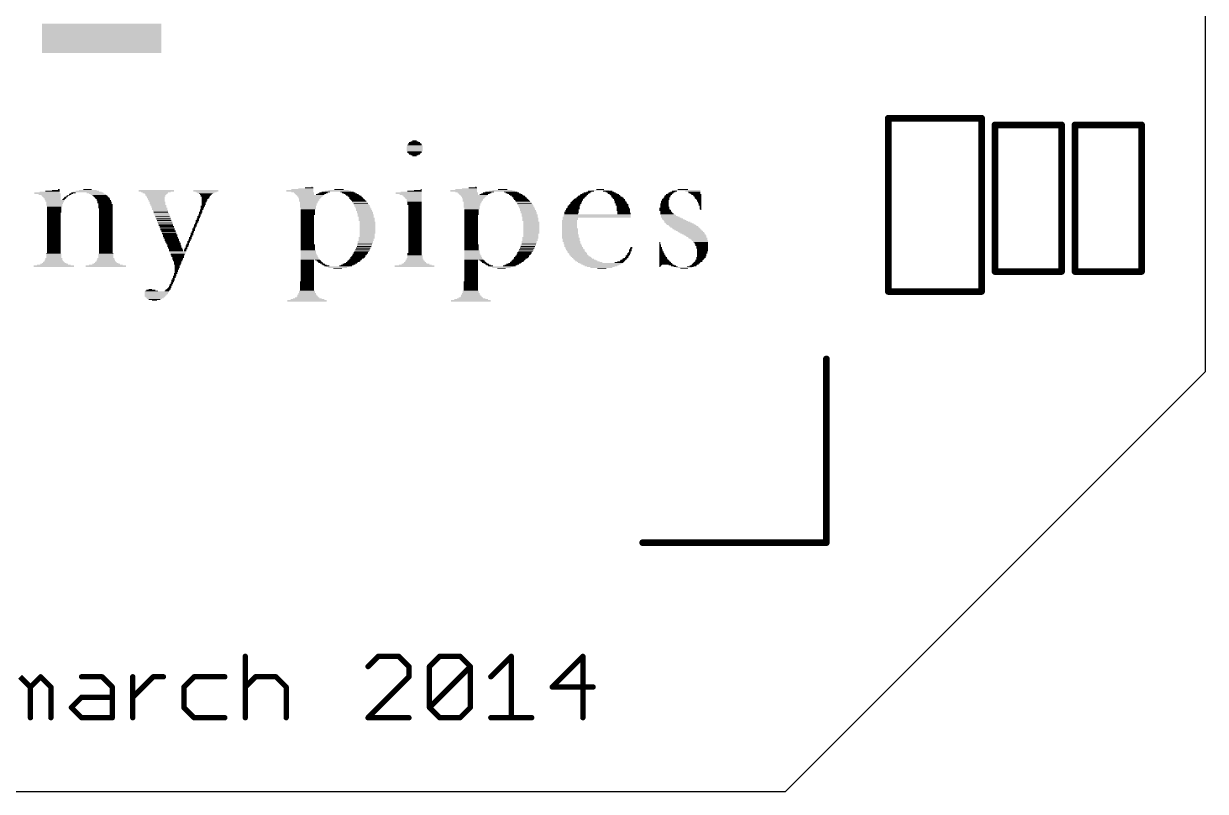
# Model space of a CAD drawing. Extents: x 0 to 59, y 0 to 59.
# Drawn here: x 36.49 to 59, y 0 to 14.63 of the extents above; entities that cross this region are included whole.
import ezdxf

# ---------------------------------------------------------------- set-up
doc = ezdxf.new("R2010")
doc.units = 0
doc.layers.add('20', color=214, linetype='CONTINUOUS')
doc.layers.add('21', color=251, linetype='CONTINUOUS')

# ---------------------------------------------------------------- blocks, each defined once
blk = doc.blocks.new('RECT')
blk.add_solid([(-0.5, -0.5), (0.5, -0.5), (-0.5, 0.5), (0.5, 0.5)])

msp = doc.modelspace()

# ---------------------------------------------------------------- linework, layer by layer
at = {"layer": '20'}
for p, q in [((59, 8), (59, 51)), ((51, 0), (59, 8)), ((8, 0), (51, 0))]:
    msp.add_line(p, q, dxfattribs=at)
at = {"layer": '21'}
for points, const_width in [([(52.959, 12.8588, 1), (52.959, 12.7952)], 0.0635), ([(52.9908, 12.827, 1), (52.9273, 12.827)], 0.0635), ([(54.7688, 12.827, 1), (54.7052, 12.827)], 0.0635), ([(54.737, 12.7952, 1), (54.737, 12.8588)], 0.0635), ([(54.991, 12.7318, 1), (54.991, 12.6683)], 0.0635), ([(55.0228, 12.7, 1), (54.9592, 12.7)], 0.0635), ([(56.2928, 12.7, 1), (56.2293, 12.7)], 0.0635), ([(56.261, 12.6683, 1), (56.261, 12.7318)], 0.0635), ([(56.5468, 12.7, 1), (56.4832, 12.7)], 0.0635), ([(56.515, 12.7318, 1), (56.515, 12.6683)], 0.0635), ([(57.8168, 12.7, 1), (57.7533, 12.7)], 0.0635), ([(57.785, 12.6683, 1), (57.785, 12.7318)], 0.0635), ([(54.991, 9.9378, 1), (54.991, 9.8742)], 0.0635), ([(54.9592, 9.906, 1), (55.0228, 9.906)], 0.0635), ([(56.2293, 9.906, 1), (56.2928, 9.906)], 0.0635), ([(56.261, 9.8742, 1), (56.261, 9.9378)], 0.0635), ([(56.4832, 9.906, 1), (56.5468, 9.906)], 0.0635), ([(56.515, 9.9378, 1), (56.515, 9.8742)], 0.0635), ([(57.7533, 9.906, 1), (57.8168, 9.906)], 0.0635), ([(57.785, 9.8742, 1), (57.785, 9.9378)], 0.0635), ([(52.959, 9.5568, 1), (52.959, 9.4932)], 0.0635), ([(52.9273, 9.525, 1), (52.9908, 9.525)], 0.0635), ([(54.7052, 9.525, 1), (54.7688, 9.525)], 0.0635), ([(54.737, 9.4932, 1), (54.737, 9.5568)], 0.0635), ([(51.8118, 8.24, 1), (51.7482, 8.24)], 0.0635), ([(48.28, 4.7717, 1), (48.28, 4.7083)], 0.0635), ([(51.7482, 4.74, 1), (51.8118, 4.74)], 0.0635), ([(51.78, 4.7083, 1), (51.78, 4.7717)], 0.0635), ([(40.7352, 2.5732, 1), (40.6844, 2.5732)], 0.0508), ([(43.2435, 2.5986, 1), (43.2435, 2.5478)], 0.0508), ([(43.2614, 2.5552, 1), (43.2255, 2.5912)], 0.0508), ([(43.6512, 2.5912, 1), (43.6153, 2.5552)], 0.0508), ([(43.6333, 2.5478, 1), (43.6333, 2.5986)], 0.0508), ([(44.4129, 2.5986, 1), (44.4129, 2.5478)], 0.0508), ([(44.4308, 2.5552, 1), (44.3949, 2.5912)], 0.0508), ([(44.8206, 2.5912, 1), (44.7847, 2.5552)], 0.0508), ([(44.8027, 2.5478, 1), (44.8027, 2.5986)], 0.0508), ([(45.8026, 2.5732, 1), (45.7518, 2.5732)], 0.0508), ([(45.7951, 2.5552, 1), (45.7592, 2.5912)], 0.0508), ([(47.1669, 2.5732, 1), (47.1161, 2.5732)], 0.0508), ([(47.1594, 2.5552, 1), (47.1235, 2.5912)], 0.0508), ([(43.0306, 2.3963, 1), (43.0665, 2.3603)], 0.0508), ([(43.8536, 2.3783, 1), (43.8028, 2.3783)], 0.0508), ([(43.8102, 2.3603, 1), (43.8461, 2.3963)], 0.0508), ([(44.2, 2.3963, 1), (44.2359, 2.3603)], 0.0508), ([(44.2434, 2.3783, 1), (44.1926, 2.3783)], 0.0508), ([(45.023, 2.3783, 1), (44.9722, 2.3783)], 0.0508), ([(45.0155, 2.3603, 1), (44.9796, 2.3963)], 0.0508), ([(44.9796, 2.3603, 1), (45.0155, 2.3963)], 0.0508), ([(36.5989, 2.0065, 1), (36.6348, 1.9705)], 0.0508), ([(36.6423, 1.9885, 1), (36.5915, 1.9885)], 0.0508), ([(36.5989, 1.9705, 1), (36.6348, 2.0065)], 0.0508), ([(36.8297, 2.2014, 1), (36.7938, 2.1654)], 0.0508), ([(36.8297, 2.1654, 1), (36.7938, 2.2014)], 0.0508), ([(37.0321, 1.9885, 1), (36.9813, 1.9885)], 0.0508), ([(36.9887, 1.9705, 1), (37.0246, 2.0065)], 0.0508), ([(37.5914, 2.2088, 1), (37.5914, 2.158)], 0.0508), ([(37.9991, 2.2014, 1), (37.9632, 2.1654)], 0.0508), ([(37.9812, 2.158, 1), (37.9812, 2.2088)], 0.0508), ([(38.2015, 1.9885, 1), (38.1507, 1.9885)], 0.0508), ([(38.1581, 1.9705, 1), (38.194, 2.0065)], 0.0508), ([(38.5913, 2.1834, 1), (38.5405, 2.1834)], 0.0508), ([(38.9557, 2.2088, 1), (38.9557, 2.158)], 0.0508), ([(38.9736, 2.1654, 1), (38.9377, 2.2014)], 0.0508), ([(39.1506, 2.158, 1), (39.1506, 2.2088)], 0.0508), ([(39.5224, 2.0065, 1), (39.5583, 1.9705)], 0.0508), ([(39.5658, 1.9885, 1), (39.515, 1.9885)], 0.0508), ([(39.7353, 2.2088, 1), (39.7353, 2.158)], 0.0508), ([(39.7532, 2.1654, 1), (39.7173, 2.2014)], 0.0508), ([(40.32, 2.158, 1), (40.32, 2.2088)], 0.0508), ([(40.6918, 2.0065, 1), (40.7277, 1.9705)], 0.0508), ([(40.9047, 2.2088, 1), (40.9047, 2.158)], 0.0508), ([(40.9226, 2.1654, 1), (40.8867, 2.2014)], 0.0508), ([(41.3124, 2.2014, 1), (41.2765, 2.1654)], 0.0508), ([(41.2945, 2.158, 1), (41.2945, 2.2088)], 0.0508), ([(41.5148, 1.9885, 1), (41.464, 1.9885)], 0.0508), ([(41.4714, 1.9705, 1), (41.5073, 2.0065)], 0.0508), ([(43.8028, 2.1834, 1), (43.8536, 2.1834)], 0.0508), ([(43.8461, 2.1654, 1), (43.8102, 2.2014)], 0.0508), ([(45.3694, 2.2014, 1), (45.4053, 2.1654)], 0.0508), ([(46.5388, 2.0065, 1), (46.5747, 1.9705)], 0.0508), ([(46.5568, 2.0139, 1), (46.5568, 1.9631)], 0.0508), ([(47.3364, 1.9631, 1), (47.3364, 2.0139)], 0.0508), ([(37.5914, 1.819, 1), (37.5914, 1.7682)], 0.0508), ([(37.6093, 1.7756, 1), (37.5734, 1.8116)], 0.0508), ([(38.1761, 1.7682, 1), (38.1761, 1.819)], 0.0508), ([(38.5479, 1.8116, 1), (38.5838, 1.7756)], 0.0508), ([(37.4144, 1.6167, 1), (37.3785, 1.5807)], 0.0508), ([(37.3785, 1.6167, 1), (37.4144, 1.5807)], 0.0508), ([(39.5583, 1.6167, 1), (39.5224, 1.5807)], 0.0508), ([(39.515, 1.5987, 1), (39.5658, 1.5987)], 0.0508), ([(44.2359, 1.6167, 1), (44.2, 1.5807)], 0.0508), ([(44.2, 1.6167, 1), (44.2359, 1.5807)], 0.0508), ([(44.1926, 1.5987, 1), (44.2434, 1.5987)], 0.0508), ([(44.9722, 1.5987, 1), (45.023, 1.5987)], 0.0508), ([(45.0155, 1.5807, 1), (44.9796, 1.6167)], 0.0508), ([(36.5915, 1.4038, 1), (36.6423, 1.4038)], 0.0508), ([(36.9813, 1.4038, 1), (37.0321, 1.4038)], 0.0508), ([(37.5914, 1.4292, 1), (37.5914, 1.3784)], 0.0508), ([(37.5734, 1.3858, 1), (37.6093, 1.4218)], 0.0508), ([(38.1507, 1.4038, 1), (38.2015, 1.4038)], 0.0508), ([(38.1761, 1.3784, 1), (38.1761, 1.4292)], 0.0508), ([(38.5405, 1.4038, 1), (38.5913, 1.4038)], 0.0508), ([(39.7353, 1.4292, 1), (39.7353, 1.3784)], 0.0508), ([(39.7173, 1.3858, 1), (39.7532, 1.4218)], 0.0508), ([(40.32, 1.3784, 1), (40.32, 1.4292)], 0.0508), ([(40.6844, 1.4038, 1), (40.7352, 1.4038)], 0.0508), ([(41.464, 1.4038, 1), (41.5148, 1.4038)], 0.0508), ([(43.0306, 1.4218, 1), (43.0665, 1.3858)], 0.0508), ([(43.0486, 1.4292, 1), (43.0486, 1.3784)], 0.0508), ([(43.8282, 1.3784, 1), (43.8282, 1.4292)], 0.0508), ([(44.4129, 1.4292, 1), (44.4129, 1.3784)], 0.0508), ([(44.3949, 1.3858, 1), (44.4308, 1.4218)], 0.0508), ([(44.7847, 1.4218, 1), (44.8206, 1.3858)], 0.0508), ([(44.8027, 1.3784, 1), (44.8027, 1.4292)], 0.0508), ([(45.3874, 1.4292, 1), (45.3874, 1.3784)], 0.0508), ([(45.7518, 1.4038, 1), (45.8026, 1.4038)], 0.0508), ([(46.167, 1.3784, 1), (46.167, 1.4292)], 0.0508), ([(47.1161, 1.4038, 1), (47.1669, 1.4038)], 0.0508)]:
    msp.add_lwpolyline(points, format="xyb", dxfattribs=dict(at, const_width=const_width))
for points, const_width in [([(52.959, 12.827), (54.737, 12.827)], 0.127), ([(52.959, 9.525), (52.959, 12.827)], 0.127), ([(54.737, 12.827), (54.737, 9.525)], 0.127), ([(54.991, 9.906), (54.991, 12.7)], 0.127), ([(54.991, 12.7), (56.261, 12.7)], 0.127), ([(56.261, 12.7), (56.261, 9.906)], 0.127), ([(56.515, 9.906), (56.515, 12.7)], 0.127), ([(56.515, 12.7), (57.785, 12.7)], 0.127), ([(57.785, 12.7), (57.785, 9.906)], 0.127), ([(56.261, 9.906), (54.991, 9.906)], 0.127), ([(57.785, 9.906), (56.515, 9.906)], 0.127), ([(54.737, 9.525), (52.959, 9.525)], 0.127), ([(51.78, 4.74), (51.78, 8.24)], 0.127), ([(51.78, 4.74), (48.28, 4.74)], 0.127), ([(40.7098, 2.5732), (40.7098, 1.4038)], 0.1016), ([(43.2435, 2.5732), (43.0486, 2.3783)], 0.1016), ([(43.6333, 2.5732), (43.2435, 2.5732)], 0.1016), ([(43.8282, 2.3783), (43.6333, 2.5732)], 0.1016), ([(44.218, 2.3783), (44.4129, 2.5732)], 0.1016), ([(44.4129, 2.5732), (44.8027, 2.5732)], 0.1016), ([(44.8027, 2.5732), (44.9976, 2.3783)], 0.1016), ([(45.3874, 2.1834), (45.7772, 2.5732)], 0.1016), ([(45.7772, 2.5732), (45.7772, 1.4038)], 0.1016), ([(47.1415, 2.5732), (46.5568, 1.9885)], 0.1016), ([(47.1415, 1.4038), (47.1415, 2.5732)], 0.1016), ([(43.8282, 2.1834), (43.8282, 2.3783)], 0.1016), ([(44.218, 1.5987), (44.218, 2.3783)], 0.1016), ([(44.218, 1.5987), (44.9976, 2.3783)], 0.1016), ([(44.9976, 2.3783), (44.9976, 1.5987)], 0.1016), ([(36.422, 2.1834), (36.6169, 1.9885)], 0.1016), ([(36.6169, 1.9885), (36.8118, 2.1834)], 0.1016), ([(36.6169, 1.9885), (36.6169, 1.4038)], 0.1016), ([(36.8118, 2.1834), (37.0067, 1.9885)], 0.1016), ([(37.0067, 1.9885), (37.0067, 1.4038)], 0.1016), ([(37.5914, 2.1834), (37.9812, 2.1834)], 0.1016), ([(37.9812, 2.1834), (38.1761, 1.9885)], 0.1016), ([(38.1761, 1.9885), (38.1761, 1.4038)], 0.1016), ([(38.5659, 1.4038), (38.5659, 2.1834)], 0.1016), ([(38.5659, 1.7936), (38.9557, 2.1834)], 0.1016), ([(38.9557, 2.1834), (39.1506, 2.1834)], 0.1016), ([(39.7353, 2.1834), (39.5404, 1.9885)], 0.1016), ([(39.5404, 1.9885), (39.5404, 1.5987)], 0.1016), ([(40.32, 2.1834), (39.7353, 2.1834)], 0.1016), ([(40.7098, 1.9885), (40.9047, 2.1834)], 0.1016), ([(40.9047, 2.1834), (41.2945, 2.1834)], 0.1016), ([(41.2945, 2.1834), (41.4894, 1.9885)], 0.1016), ([(41.4894, 1.9885), (41.4894, 1.4038)], 0.1016), ([(43.0486, 1.4038), (43.8282, 2.1834)], 0.1016), ([(46.5568, 1.9885), (47.3364, 1.9885)], 0.1016), ([(37.3965, 1.5987), (37.5914, 1.7936)], 0.1016), ([(37.5914, 1.7936), (38.1761, 1.7936)], 0.1016), ([(37.5914, 1.4038), (37.3965, 1.5987)], 0.1016), ([(39.5404, 1.5987), (39.7353, 1.4038)], 0.1016), ([(44.4129, 1.4038), (44.218, 1.5987)], 0.1016), ([(44.9976, 1.5987), (44.8027, 1.4038)], 0.1016), ([(38.1761, 1.4038), (37.5914, 1.4038)], 0.1016), ([(39.7353, 1.4038), (40.32, 1.4038)], 0.1016), ([(43.8282, 1.4038), (43.0486, 1.4038)], 0.1016), ([(44.8027, 1.4038), (44.4129, 1.4038)], 0.1016), ([(45.3874, 1.4038), (46.167, 1.4038)], 0.1016)]:
    msp.add_lwpolyline(points, dxfattribs=dict(at, const_width=const_width))

# ---------------------------------------------------------------- block references
at = {"layer": '21', "yscale": 0.016}
for p, xscale in [((37.974, 14.622), 2.272), ((37.974, 14.606), 2.272), ((37.974, 14.59), 2.272), ((37.974, 14.574), 2.272), ((37.974, 14.558), 2.272), ((37.974, 14.542), 2.272), ((37.974, 14.526), 2.272), ((37.974, 14.51), 2.272), ((37.974, 14.494), 2.272), ((37.974, 14.478), 2.272), ((37.974, 14.462), 2.272), ((37.974, 14.446), 2.272), ((37.974, 14.43), 2.272), ((37.974, 14.414), 2.272), ((37.974, 14.398), 2.272), ((37.974, 14.382), 2.272), ((37.974, 14.366), 2.272), ((37.974, 14.35), 2.272), ((37.974, 14.334), 2.272), ((37.974, 14.318), 2.272), ((37.974, 14.302), 2.272), ((37.974, 14.286), 2.272), ((37.974, 14.27), 2.272), ((37.974, 14.254), 2.272), ((37.974, 14.238), 2.272), ((37.974, 14.222), 2.272), ((37.974, 14.206), 2.272), ((37.974, 14.19), 2.272), ((37.974, 14.174), 2.272), ((37.974, 14.158), 2.272), ((37.974, 14.142), 2.272), ((37.974, 14.126), 2.272), ((37.974, 14.11), 2.272), ((37.974, 14.094), 2.272), ((37.974, 14.078), 2.272), ((43.934, 12.382), 0.144), ((43.934, 12.398), 0.08), ((43.934, 12.286), 0.304), ((43.934, 12.27), 0.304), ((43.934, 12.254), 0.304), ((43.934, 12.238), 0.304), ((43.934, 12.222), 0.304), ((43.934, 12.206), 0.304), ((43.934, 12.318), 0.272), ((43.942, 12.302), 0.288), ((43.934, 12.19), 0.272), ((43.934, 12.174), 0.272), ((43.934, 12.35), 0.24), ((43.942, 12.334), 0.256), ((43.934, 12.158), 0.24), ((43.934, 12.366), 0.208), ((43.934, 12.142), 0.208), ((43.934, 12.126), 0.144), ((43.934, 12.11), 0.08), ((41.862, 11.486), 0.288), ((41.926, 11.502), 0.16), ((41.982, 11.518), 0.016), ((44.982, 11.486), 0.288), ((45.046, 11.502), 0.16), ((45.102, 11.518), 0.016), ((36.934, 11.406), 0.48), ((36.942, 11.39), 0.496), ((36.982, 11.374), 0.416), ((36.982, 11.422), 0.384), ((37.006, 11.358), 0.368), ((37.014, 11.342), 0.352), ((37.022, 11.326), 0.336), ((37.03, 11.31), 0.32), ((37.038, 11.294), 0.304), ((37.038, 11.278), 0.304), ((37.038, 11.438), 0.272), ((37.086, 11.262), 0.368), ((37.102, 11.454), 0.144), ((37.158, 11.47), 0.032), ((37.246, 11.278), 0.048), ((37.262, 11.294), 0.048), ((37.278, 11.31), 0.048), ((37.294, 11.326), 0.048), ((37.318, 11.342), 0.032), ((37.342, 11.358), 0.048), ((37.374, 11.374), 0.048), ((37.398, 11.39), 0.064), ((37.438, 11.406), 0.08), ((37.702, 11.422), 0.544), ((37.702, 11.438), 0.448), ((37.71, 11.454), 0.336), ((37.702, 11.47), 0.16), ((37.846, 11.406), 0.32), ((37.878, 11.39), 0.288), ((37.91, 11.374), 0.288), ((37.934, 11.358), 0.272), ((37.95, 11.342), 0.272), ((37.966, 11.326), 0.272), ((37.982, 11.31), 0.272), ((37.998, 11.294), 0.272), ((38.006, 11.278), 0.256), ((38.014, 11.262), 0.272), ((39.014, 11.454), 0.672), ((39.014, 11.438), 0.672), ((39.006, 11.422), 0.56), ((38.998, 11.406), 0.48), ((39.006, 11.39), 0.432), ((39.006, 11.374), 0.4), ((38.998, 11.358), 0.384), ((39.006, 11.342), 0.368), ((39.006, 11.326), 0.336), ((39.006, 11.31), 0.336), ((39.014, 11.294), 0.32), ((39.014, 11.278), 0.32), ((39.022, 11.262), 0.304), ((39.958, 11.454), 0.48), ((39.958, 11.438), 0.48), ((39.966, 11.422), 0.4), ((39.958, 11.406), 0.32), ((39.958, 11.39), 0.256), ((39.958, 11.374), 0.224), ((39.958, 11.358), 0.192), ((39.95, 11.342), 0.176), ((39.95, 11.326), 0.144), ((39.95, 11.31), 0.144), ((39.942, 11.294), 0.128), ((39.934, 11.278), 0.112), ((39.934, 11.262), 0.112), ((41.75, 11.454), 0.512), ((41.75, 11.438), 0.512), ((41.798, 11.47), 0.416), ((41.798, 11.422), 0.416), ((41.83, 11.406), 0.384), ((41.838, 11.39), 0.368), ((41.846, 11.374), 0.352), ((41.942, 11.358), 0.512), ((41.942, 11.342), 0.48), ((41.942, 11.326), 0.448), ((41.934, 11.31), 0.432), ((41.934, 11.294), 0.4), ((41.926, 11.278), 0.384), ((41.926, 11.262), 0.384), ((42.134, 11.374), 0.16), ((42.166, 11.39), 0.16), ((42.198, 11.406), 0.16), ((42.246, 11.422), 0.16), ((42.478, 11.438), 0.496), ((42.486, 11.454), 0.384), ((42.494, 11.47), 0.176), ((42.646, 11.422), 0.256), ((42.678, 11.406), 0.256), ((42.71, 11.39), 0.256), ((42.742, 11.374), 0.256), ((42.758, 11.358), 0.256), ((42.79, 11.342), 0.256), ((42.806, 11.326), 0.256), ((42.822, 11.31), 0.256), ((42.83, 11.294), 0.272), ((42.846, 11.278), 0.272), ((42.862, 11.262), 0.272), ((43.822, 11.406), 0.496), ((43.822, 11.39), 0.496), ((43.862, 11.374), 0.416), ((43.87, 11.422), 0.4), ((43.886, 11.358), 0.368), ((43.894, 11.342), 0.352), ((43.902, 11.326), 0.336), ((43.91, 11.31), 0.32), ((43.918, 11.294), 0.304), ((43.926, 11.278), 0.288), ((43.926, 11.262), 0.288), ((43.934, 11.438), 0.272), ((43.998, 11.454), 0.144), ((44.062, 11.47), 0.016), ((44.87, 11.454), 0.512), ((44.87, 11.438), 0.512), ((44.918, 11.47), 0.416), ((44.918, 11.422), 0.416), ((44.95, 11.406), 0.384), ((44.958, 11.39), 0.368), ((44.966, 11.374), 0.352), ((45.062, 11.358), 0.512), ((45.062, 11.342), 0.48), ((45.062, 11.326), 0.448), ((45.054, 11.31), 0.432), ((45.054, 11.294), 0.4), ((45.046, 11.278), 0.384), ((45.046, 11.262), 0.384), ((45.254, 11.374), 0.16), ((45.286, 11.39), 0.16), ((45.318, 11.406), 0.16), ((45.366, 11.422), 0.16), ((45.598, 11.438), 0.496), ((45.606, 11.454), 0.384), ((45.614, 11.47), 0.176), ((45.766, 11.422), 0.256), ((45.798, 11.406), 0.256), ((45.83, 11.39), 0.256), ((45.862, 11.374), 0.256), ((45.878, 11.358), 0.256), ((45.91, 11.342), 0.256), ((45.926, 11.326), 0.256), ((45.942, 11.31), 0.256), ((45.95, 11.294), 0.272), ((45.966, 11.278), 0.272), ((45.982, 11.262), 0.272), ((47.046, 11.262), 0.192), ((47.054, 11.278), 0.176), ((47.07, 11.294), 0.176), ((47.094, 11.31), 0.16), ((47.11, 11.326), 0.16), ((47.126, 11.342), 0.16), ((47.15, 11.358), 0.144), ((47.166, 11.374), 0.144), ((47.19, 11.39), 0.128), ((47.222, 11.406), 0.128), ((47.254, 11.422), 0.096), ((47.294, 11.438), 0.112), ((47.47, 11.454), 0.336), ((47.47, 11.47), 0.144), ((47.614, 11.438), 0.176), ((47.654, 11.422), 0.16), ((47.686, 11.406), 0.16), ((47.71, 11.39), 0.176), ((47.742, 11.374), 0.176), ((47.758, 11.358), 0.176), ((47.774, 11.342), 0.176), ((47.79, 11.326), 0.208), ((47.806, 11.31), 0.208), ((47.822, 11.294), 0.208), ((47.838, 11.278), 0.208), ((47.838, 11.262), 0.208), ((48.718, 11.278), 0.144), ((48.71, 11.262), 0.128), ((48.726, 11.294), 0.128), ((48.734, 11.31), 0.112), ((48.75, 11.342), 0.112), ((48.75, 11.326), 0.112), ((48.766, 11.358), 0.112), ((48.782, 11.374), 0.112), ((48.806, 11.39), 0.096), ((48.822, 11.406), 0.096), ((48.854, 11.422), 0.096), ((48.886, 11.438), 0.096), ((49.134, 11.454), 0.496), ((49.046, 11.47), 0.192), ((49.238, 11.438), 0.288), ((49.262, 11.422), 0.24), ((49.27, 11.406), 0.224), ((49.286, 11.39), 0.192), ((49.302, 11.374), 0.192), ((49.318, 11.358), 0.16), ((49.326, 11.342), 0.144), ((49.334, 11.326), 0.128), ((49.334, 11.31), 0.128), ((49.342, 11.294), 0.112), ((49.35, 11.278), 0.096), ((49.358, 11.262), 0.08), ((37.078, 11.246), 0.352), ((37.086, 11.23), 0.336), ((37.078, 11.214), 0.32), ((37.078, 11.198), 0.32), ((37.07, 11.182), 0.304), ((37.07, 11.166), 0.304), ((37.078, 11.15), 0.288), ((37.07, 11.134), 0.272), ((37.07, 11.118), 0.272), ((37.07, 11.102), 0.272), ((37.07, 11.086), 0.272), ((37.07, 11.07), 0.272), ((37.07, 11.054), 0.272), ((37.07, 11.038), 0.272), ((38.022, 11.246), 0.256), ((38.03, 11.23), 0.272), ((38.03, 11.214), 0.272), ((38.038, 11.198), 0.256), ((38.046, 11.182), 0.272), ((38.046, 11.166), 0.272), ((38.046, 11.15), 0.272), ((38.046, 11.134), 0.272), ((38.046, 11.118), 0.272), ((38.054, 11.102), 0.256), ((38.054, 11.086), 0.256), ((38.054, 11.07), 0.256), ((38.054, 11.054), 0.256), ((38.054, 11.038), 0.256), ((39.022, 11.246), 0.304), ((39.038, 11.23), 0.304), ((39.038, 11.214), 0.304), ((39.038, 11.198), 0.304), ((39.046, 11.182), 0.288), ((39.054, 11.166), 0.304), ((39.062, 11.15), 0.288), ((39.062, 11.134), 0.288), ((39.078, 11.118), 0.288), ((39.078, 11.102), 0.288), ((39.078, 11.086), 0.288), ((39.094, 11.07), 0.288), ((39.094, 11.054), 0.288), ((39.102, 11.038), 0.272), ((39.862, 11.038), 0.064), ((39.878, 11.086), 0.064), ((39.87, 11.07), 0.048), ((39.87, 11.054), 0.048), ((39.902, 11.15), 0.08), ((39.894, 11.134), 0.064), ((39.894, 11.118), 0.064), ((39.886, 11.102), 0.048), ((39.926, 11.246), 0.096), ((39.926, 11.23), 0.096), ((39.918, 11.214), 0.08), ((39.918, 11.198), 0.08), ((39.918, 11.182), 0.08), ((39.91, 11.166), 0.064), ((41.918, 11.246), 0.368), ((41.918, 11.23), 0.336), ((41.918, 11.214), 0.336), ((41.91, 11.198), 0.32), ((41.91, 11.182), 0.32), ((41.91, 11.166), 0.32), ((41.902, 11.15), 0.304), ((41.902, 11.134), 0.304), ((41.91, 11.118), 0.288), ((41.91, 11.102), 0.288), ((41.902, 11.086), 0.272), ((41.902, 11.07), 0.272), ((41.902, 11.054), 0.272), ((41.902, 11.038), 0.272), ((42.878, 11.246), 0.272), ((42.886, 11.23), 0.288), ((42.902, 11.214), 0.288), ((42.91, 11.198), 0.272), ((42.918, 11.182), 0.288), ((42.934, 11.166), 0.288), ((42.934, 11.15), 0.288), ((42.95, 11.134), 0.288), ((42.95, 11.118), 0.288), ((42.966, 11.102), 0.288), ((42.966, 11.086), 0.288), ((42.974, 11.07), 0.304), ((42.982, 11.054), 0.288), ((42.99, 11.038), 0.304), ((43.926, 11.246), 0.288), ((43.934, 11.23), 0.272), ((43.934, 11.214), 0.272), ((43.934, 11.198), 0.272), ((43.934, 11.182), 0.272), ((43.942, 11.166), 0.256), ((43.942, 11.15), 0.256), ((43.942, 11.134), 0.256), ((43.942, 11.118), 0.256), ((43.942, 11.102), 0.256), ((43.942, 11.086), 0.256), ((43.942, 11.07), 0.256), ((43.942, 11.054), 0.256), ((43.942, 11.038), 0.256), ((45.038, 11.246), 0.368), ((45.038, 11.23), 0.336), ((45.038, 11.214), 0.336), ((45.03, 11.198), 0.32), ((45.03, 11.182), 0.32), ((45.03, 11.166), 0.32), ((45.022, 11.15), 0.304), ((45.022, 11.134), 0.304), ((45.03, 11.118), 0.288), ((45.03, 11.102), 0.288), ((45.022, 11.086), 0.272), ((45.022, 11.07), 0.272), ((45.022, 11.054), 0.272), ((45.022, 11.038), 0.272), ((45.998, 11.246), 0.272), ((46.006, 11.23), 0.288), ((46.022, 11.214), 0.288), ((46.03, 11.198), 0.272), ((46.038, 11.182), 0.288), ((46.054, 11.166), 0.288), ((46.054, 11.15), 0.288), ((46.07, 11.134), 0.288), ((46.07, 11.118), 0.288), ((46.086, 11.102), 0.288), ((46.086, 11.086), 0.288), ((46.094, 11.07), 0.304), ((46.102, 11.054), 0.288), ((46.11, 11.038), 0.304), ((46.926, 11.038), 0.272), ((46.934, 11.07), 0.256), ((46.934, 11.054), 0.256), ((46.95, 11.102), 0.256), ((46.942, 11.086), 0.24), ((46.958, 11.118), 0.24), ((46.966, 11.15), 0.224), ((46.966, 11.134), 0.224), ((46.982, 11.166), 0.224), ((46.99, 11.182), 0.208), ((47.006, 11.214), 0.208), ((47.006, 11.198), 0.208), ((47.022, 11.23), 0.208), ((47.03, 11.246), 0.192), ((47.854, 11.246), 0.208), ((47.862, 11.23), 0.224), ((47.862, 11.214), 0.224), ((47.878, 11.198), 0.224), ((47.886, 11.182), 0.24), ((47.886, 11.166), 0.24), ((47.894, 11.15), 0.224), ((47.902, 11.134), 0.24), ((47.902, 11.118), 0.24), ((47.91, 11.102), 0.256), ((47.91, 11.086), 0.256), ((47.91, 11.07), 0.256), ((47.918, 11.054), 0.24), ((47.918, 11.038), 0.24), ((48.694, 11.118), 0.192), ((48.694, 11.102), 0.192), ((48.702, 11.086), 0.208), ((48.71, 11.07), 0.224), ((48.694, 11.198), 0.16), ((48.694, 11.182), 0.16), ((48.694, 11.166), 0.16), ((48.694, 11.15), 0.16), ((48.702, 11.134), 0.176), ((48.718, 11.054), 0.208), ((48.726, 11.038), 0.224), ((48.702, 11.246), 0.144), ((48.702, 11.23), 0.144), ((48.702, 11.214), 0.144), ((49.358, 11.246), 0.08), ((49.366, 11.23), 0.064), ((49.366, 11.214), 0.064), ((49.374, 11.198), 0.048), ((49.374, 11.182), 0.048), ((49.374, 11.166), 0.048), ((49.382, 11.15), 0.032), ((49.382, 11.134), 0.032), ((49.382, 11.118), 0.032), ((49.382, 11.102), 0.032), ((49.39, 11.086), 0.016), ((37.062, 11.022), 0.256), ((37.062, 11.006), 0.256), ((37.062, 10.99), 0.256), ((37.062, 10.974), 0.256), ((37.062, 10.958), 0.256), ((37.062, 10.942), 0.256), ((37.062, 10.926), 0.256), ((37.062, 10.91), 0.256), ((37.062, 10.894), 0.256), ((37.062, 10.878), 0.256), ((37.062, 10.862), 0.256), ((37.062, 10.846), 0.256), ((37.062, 10.83), 0.256), ((37.062, 10.814), 0.256), ((38.054, 11.022), 0.256), ((38.054, 11.006), 0.256), ((38.054, 10.99), 0.256), ((38.054, 10.974), 0.256), ((38.054, 10.958), 0.256), ((38.054, 10.942), 0.256), ((38.054, 10.926), 0.256), ((38.054, 10.91), 0.256), ((38.054, 10.894), 0.256), ((38.054, 10.878), 0.256), ((38.054, 10.862), 0.256), ((38.054, 10.846), 0.256), ((38.054, 10.83), 0.256), ((38.054, 10.814), 0.256), ((39.11, 11.022), 0.288), ((39.11, 11.006), 0.288), ((39.126, 10.99), 0.288), ((39.126, 10.974), 0.288), ((39.134, 10.958), 0.272), ((39.142, 10.942), 0.288), ((39.142, 10.926), 0.288), ((39.15, 10.91), 0.272), ((39.158, 10.894), 0.288), ((39.166, 10.878), 0.272), ((39.174, 10.862), 0.288), ((39.174, 10.846), 0.288), ((39.182, 10.83), 0.272), ((39.19, 10.814), 0.288), ((39.774, 10.83), 0.048), ((39.774, 10.814), 0.048), ((39.798, 10.878), 0.064), ((39.79, 10.862), 0.048), ((39.79, 10.846), 0.048), ((39.806, 10.91), 0.048), ((39.806, 10.894), 0.048), ((39.83, 10.958), 0.064), ((39.822, 10.942), 0.048), ((39.822, 10.926), 0.048), ((39.838, 10.99), 0.048), ((39.838, 10.974), 0.048), ((39.854, 11.022), 0.048), ((39.854, 11.006), 0.048), ((41.902, 11.022), 0.272), ((41.902, 11.006), 0.272), ((41.902, 10.99), 0.272), ((41.894, 10.974), 0.256), ((41.894, 10.958), 0.256), ((41.894, 10.942), 0.256), ((41.894, 10.926), 0.256), ((41.894, 10.91), 0.256), ((41.894, 10.894), 0.256), ((41.894, 10.878), 0.256), ((41.894, 10.862), 0.256), ((41.894, 10.846), 0.256), ((41.894, 10.83), 0.256), ((41.894, 10.814), 0.256), ((42.99, 11.022), 0.304), ((42.998, 11.006), 0.288), ((43.006, 10.99), 0.304), ((43.006, 10.974), 0.304), ((43.006, 10.958), 0.304), ((43.014, 10.942), 0.288), ((43.022, 10.926), 0.304), ((43.022, 10.91), 0.304), ((43.022, 10.894), 0.304), ((43.022, 10.878), 0.304), ((43.03, 10.862), 0.288), ((43.038, 10.846), 0.304), ((43.038, 10.83), 0.304), ((43.038, 10.814), 0.304), ((43.942, 11.022), 0.256), ((43.942, 11.006), 0.256), ((43.942, 10.99), 0.256), ((43.942, 10.974), 0.256), ((43.942, 10.958), 0.256), ((43.942, 10.942), 0.256), ((43.942, 10.926), 0.256), ((43.942, 10.91), 0.256), ((43.942, 10.894), 0.256), ((43.942, 10.878), 0.256), ((43.942, 10.862), 0.256), ((43.942, 10.846), 0.256), ((43.942, 10.83), 0.256), ((43.942, 10.814), 0.256), ((45.022, 11.022), 0.272), ((45.022, 11.006), 0.272), ((45.022, 10.99), 0.272), ((45.014, 10.974), 0.256), ((45.014, 10.958), 0.256), ((45.014, 10.942), 0.256), ((45.014, 10.926), 0.256), ((45.014, 10.91), 0.256), ((45.014, 10.894), 0.256), ((45.014, 10.878), 0.256), ((45.014, 10.862), 0.256), ((45.014, 10.846), 0.256), ((45.014, 10.83), 0.256), ((45.014, 10.814), 0.256), ((46.11, 11.022), 0.304), ((46.118, 11.006), 0.288), ((46.126, 10.99), 0.304), ((46.126, 10.974), 0.304), ((46.126, 10.958), 0.304), ((46.134, 10.942), 0.288), ((46.142, 10.926), 0.304), ((46.142, 10.91), 0.304), ((46.142, 10.894), 0.304), ((46.142, 10.878), 0.304), ((46.15, 10.862), 0.288), ((46.158, 10.846), 0.304), ((46.158, 10.83), 0.304), ((46.158, 10.814), 0.304), ((46.886, 10.878), 0.288), ((46.886, 10.862), 0.288), ((46.886, 10.846), 0.288), ((46.886, 10.83), 0.288), ((46.886, 10.814), 0.288), ((47.406, 10.942), 1.296), ((46.902, 10.926), 0.288), ((46.902, 10.91), 0.288), ((46.902, 10.894), 0.288), ((47.414, 10.99), 1.28), ((47.414, 10.974), 1.28), ((47.414, 10.958), 1.28), ((46.926, 11.022), 0.272), ((46.918, 11.006), 0.256), ((47.926, 11.022), 0.256), ((47.926, 11.006), 0.256), ((48.734, 11.022), 0.24), ((48.742, 11.006), 0.256), ((48.758, 10.99), 0.288), ((48.774, 10.974), 0.288), ((48.79, 10.958), 0.32), ((48.806, 10.942), 0.352), ((48.83, 10.926), 0.368), ((48.846, 10.91), 0.4), ((48.87, 10.894), 0.416), ((48.894, 10.878), 0.432), ((48.918, 10.862), 0.448), ((48.942, 10.846), 0.496), ((48.966, 10.83), 0.512), ((48.99, 10.814), 0.528), ((37.062, 10.798), 0.256), ((37.062, 10.782), 0.256), ((37.062, 10.766), 0.256), ((37.062, 10.75), 0.256), ((37.062, 10.734), 0.256), ((37.062, 10.718), 0.256), ((37.062, 10.702), 0.256), ((37.062, 10.686), 0.256), ((37.062, 10.67), 0.256), ((37.062, 10.654), 0.256), ((37.062, 10.638), 0.256), ((37.062, 10.622), 0.256), ((37.062, 10.606), 0.256), ((37.062, 10.59), 0.256), ((37.062, 10.574), 0.256), ((38.054, 10.798), 0.256), ((38.054, 10.782), 0.256), ((38.054, 10.766), 0.256), ((38.054, 10.75), 0.256), ((38.054, 10.734), 0.256), ((38.054, 10.718), 0.256), ((38.054, 10.702), 0.256), ((38.054, 10.686), 0.256), ((38.054, 10.67), 0.256), ((38.054, 10.654), 0.256), ((38.054, 10.638), 0.256), ((38.054, 10.622), 0.256), ((38.054, 10.606), 0.256), ((38.054, 10.59), 0.256), ((38.054, 10.574), 0.256), ((39.198, 10.798), 0.272), ((39.198, 10.782), 0.272), ((39.214, 10.766), 0.272), ((39.214, 10.75), 0.272), ((39.222, 10.734), 0.288), ((39.23, 10.718), 0.272), ((39.23, 10.702), 0.272), ((39.246, 10.686), 0.272), ((39.246, 10.67), 0.272), ((39.254, 10.654), 0.288), ((39.262, 10.638), 0.272), ((39.262, 10.622), 0.272), ((39.278, 10.606), 0.272), ((39.278, 10.59), 0.272), ((39.278, 10.574), 0.272), ((39.678, 10.59), 0.048), ((39.678, 10.574), 0.048), ((39.694, 10.638), 0.048), ((39.694, 10.622), 0.048), ((39.694, 10.606), 0.048), ((39.71, 10.67), 0.048), ((39.71, 10.654), 0.048), ((39.726, 10.718), 0.048), ((39.726, 10.702), 0.048), ((39.726, 10.686), 0.048), ((39.742, 10.75), 0.048), ((39.742, 10.734), 0.048), ((39.758, 10.798), 0.048), ((39.758, 10.782), 0.048), ((39.758, 10.766), 0.048), ((41.894, 10.798), 0.256), ((41.894, 10.782), 0.256), ((41.894, 10.766), 0.256), ((41.894, 10.75), 0.256), ((41.894, 10.734), 0.256), ((41.894, 10.718), 0.256), ((41.894, 10.702), 0.256), ((41.894, 10.686), 0.256), ((41.894, 10.67), 0.256), ((41.894, 10.654), 0.256), ((41.894, 10.638), 0.256), ((41.894, 10.622), 0.256), ((41.894, 10.606), 0.256), ((41.894, 10.59), 0.256), ((41.894, 10.574), 0.256), ((43.038, 10.798), 0.304), ((43.038, 10.782), 0.304), ((43.038, 10.766), 0.304), ((43.038, 10.75), 0.304), ((43.038, 10.734), 0.304), ((43.038, 10.718), 0.304), ((43.038, 10.702), 0.304), ((43.038, 10.686), 0.304), ((43.038, 10.67), 0.304), ((43.038, 10.654), 0.304), ((43.038, 10.638), 0.304), ((43.03, 10.622), 0.288), ((43.03, 10.606), 0.288), ((43.03, 10.59), 0.288), ((43.03, 10.574), 0.288), ((43.942, 10.798), 0.256), ((43.942, 10.782), 0.256), ((43.942, 10.766), 0.256), ((43.942, 10.75), 0.256), ((43.942, 10.734), 0.256), ((43.942, 10.718), 0.256), ((43.942, 10.702), 0.256), ((43.942, 10.686), 0.256), ((43.942, 10.67), 0.256), ((43.942, 10.654), 0.256), ((43.942, 10.638), 0.256), ((43.942, 10.622), 0.256), ((43.942, 10.606), 0.256), ((43.942, 10.59), 0.256), ((43.942, 10.574), 0.256), ((45.014, 10.798), 0.256), ((45.014, 10.782), 0.256), ((45.014, 10.766), 0.256), ((45.014, 10.75), 0.256), ((45.014, 10.734), 0.256), ((45.014, 10.718), 0.256), ((45.014, 10.702), 0.256), ((45.014, 10.686), 0.256), ((45.014, 10.67), 0.256), ((45.014, 10.654), 0.256), ((45.014, 10.638), 0.256), ((45.014, 10.622), 0.256), ((45.014, 10.606), 0.256), ((45.014, 10.59), 0.256), ((45.014, 10.574), 0.256), ((46.158, 10.798), 0.304), ((46.158, 10.782), 0.304), ((46.158, 10.766), 0.304), ((46.158, 10.75), 0.304), ((46.158, 10.734), 0.304), ((46.158, 10.718), 0.304), ((46.158, 10.702), 0.304), ((46.158, 10.686), 0.304), ((46.158, 10.67), 0.304), ((46.158, 10.654), 0.304), ((46.158, 10.638), 0.304), ((46.15, 10.622), 0.288), ((46.15, 10.606), 0.288), ((46.15, 10.59), 0.288), ((46.15, 10.574), 0.288), ((46.886, 10.798), 0.288), ((46.886, 10.782), 0.288), ((46.886, 10.766), 0.288), ((46.886, 10.75), 0.288), ((46.886, 10.734), 0.288), ((46.894, 10.718), 0.304), ((46.894, 10.702), 0.304), ((46.894, 10.686), 0.304), ((46.894, 10.67), 0.304), ((46.894, 10.654), 0.304), ((46.894, 10.638), 0.304), ((46.894, 10.622), 0.304), ((46.902, 10.606), 0.32), ((46.902, 10.59), 0.32), ((46.902, 10.574), 0.32), ((49.014, 10.798), 0.544), ((49.038, 10.782), 0.528), ((49.062, 10.766), 0.544), ((49.078, 10.75), 0.544), ((49.102, 10.734), 0.528), ((49.118, 10.718), 0.528), ((49.142, 10.702), 0.512), ((49.166, 10.686), 0.496), ((49.19, 10.67), 0.48), ((49.206, 10.654), 0.48), ((49.23, 10.638), 0.464), ((49.246, 10.622), 0.432), ((49.27, 10.606), 0.416), ((49.294, 10.59), 0.4), ((49.302, 10.574), 0.384), ((37.062, 10.558), 0.256), ((37.062, 10.542), 0.256), ((37.062, 10.526), 0.256), ((37.062, 10.51), 0.256), ((37.062, 10.494), 0.256), ((37.062, 10.478), 0.256), ((37.062, 10.462), 0.256), ((37.062, 10.446), 0.256), ((37.062, 10.43), 0.256), ((37.062, 10.414), 0.256), ((37.062, 10.398), 0.256), ((37.062, 10.382), 0.256), ((37.062, 10.366), 0.256), ((37.062, 10.35), 0.256), ((38.054, 10.558), 0.256), ((38.054, 10.542), 0.256), ((38.054, 10.526), 0.256), ((38.054, 10.51), 0.256), ((38.054, 10.494), 0.256), ((38.054, 10.478), 0.256), ((38.054, 10.462), 0.256), ((38.054, 10.446), 0.256), ((38.054, 10.43), 0.256), ((38.054, 10.414), 0.256), ((38.054, 10.398), 0.256), ((38.054, 10.382), 0.256), ((38.054, 10.366), 0.256), ((38.054, 10.35), 0.256), ((39.294, 10.558), 0.272), ((39.294, 10.542), 0.272), ((39.31, 10.526), 0.272), ((39.31, 10.51), 0.272), ((39.31, 10.494), 0.272), ((39.326, 10.478), 0.272), ((39.326, 10.462), 0.272), ((39.342, 10.446), 0.272), ((39.342, 10.43), 0.272), ((39.35, 10.414), 0.256), ((39.358, 10.398), 0.272), ((39.358, 10.382), 0.272), ((39.366, 10.366), 0.256), ((39.374, 10.35), 0.272), ((39.582, 10.35), 0.048), ((39.598, 10.398), 0.048), ((39.598, 10.382), 0.048), ((39.59, 10.366), 0.032), ((39.614, 10.43), 0.048), ((39.614, 10.414), 0.048), ((39.63, 10.478), 0.048), ((39.63, 10.462), 0.048), ((39.622, 10.446), 0.032), ((39.646, 10.51), 0.048), ((39.646, 10.494), 0.048), ((39.662, 10.558), 0.048), ((39.662, 10.542), 0.048), ((39.662, 10.526), 0.048), ((41.894, 10.558), 0.256), ((41.894, 10.542), 0.256), ((41.894, 10.526), 0.256), ((41.894, 10.51), 0.256), ((41.894, 10.494), 0.256), ((41.894, 10.478), 0.256), ((41.894, 10.462), 0.256), ((41.894, 10.446), 0.256), ((41.894, 10.43), 0.256), ((41.902, 10.414), 0.272), ((41.902, 10.398), 0.272), ((41.902, 10.382), 0.272), ((41.902, 10.366), 0.272), ((41.902, 10.35), 0.272), ((42.966, 10.366), 0.288), ((42.958, 10.35), 0.272), ((42.982, 10.414), 0.288), ((42.982, 10.398), 0.288), ((42.974, 10.382), 0.272), ((42.998, 10.478), 0.288), ((42.998, 10.462), 0.288), ((42.998, 10.446), 0.288), ((42.99, 10.43), 0.272), ((43.022, 10.558), 0.304), ((43.022, 10.542), 0.304), ((43.014, 10.526), 0.288), ((43.014, 10.51), 0.288), ((43.014, 10.494), 0.288), ((43.942, 10.558), 0.256), ((43.942, 10.542), 0.256), ((43.942, 10.526), 0.256), ((43.942, 10.51), 0.256), ((43.942, 10.494), 0.256), ((43.942, 10.478), 0.256), ((43.942, 10.462), 0.256), ((43.942, 10.446), 0.256), ((43.942, 10.43), 0.256), ((43.942, 10.414), 0.256), ((43.942, 10.398), 0.256), ((43.942, 10.382), 0.256), ((43.942, 10.366), 0.256), ((43.942, 10.35), 0.256), ((45.014, 10.558), 0.256), ((45.014, 10.542), 0.256), ((45.014, 10.526), 0.256), ((45.014, 10.51), 0.256), ((45.014, 10.494), 0.256), ((45.014, 10.478), 0.256), ((45.014, 10.462), 0.256), ((45.014, 10.446), 0.256), ((45.014, 10.43), 0.256), ((45.022, 10.414), 0.272), ((45.022, 10.398), 0.272), ((45.022, 10.382), 0.272), ((45.022, 10.366), 0.272), ((45.022, 10.35), 0.272), ((46.086, 10.366), 0.288), ((46.078, 10.35), 0.272), ((46.102, 10.414), 0.288), ((46.102, 10.398), 0.288), ((46.094, 10.382), 0.272), ((46.118, 10.478), 0.288), ((46.118, 10.462), 0.288), ((46.118, 10.446), 0.288), ((46.11, 10.43), 0.272), ((46.142, 10.558), 0.304), ((46.142, 10.542), 0.304), ((46.134, 10.526), 0.288), ((46.134, 10.51), 0.288), ((46.134, 10.494), 0.288), ((46.902, 10.558), 0.32), ((46.91, 10.542), 0.336), ((46.918, 10.526), 0.32), ((46.918, 10.51), 0.32), ((46.918, 10.494), 0.32), ((46.926, 10.478), 0.336), ((46.934, 10.462), 0.32), ((46.934, 10.446), 0.32), ((46.942, 10.43), 0.336), ((46.95, 10.414), 0.32), ((46.958, 10.398), 0.336), ((46.958, 10.382), 0.336), ((46.974, 10.366), 0.336), ((46.974, 10.35), 0.336), ((48.062, 10.35), 0.048), ((48.07, 10.366), 0.032), ((48.606, 10.462), 0.016), ((48.606, 10.446), 0.016), ((48.606, 10.43), 0.016), ((48.614, 10.414), 0.032), ((48.614, 10.398), 0.032), ((48.614, 10.382), 0.032), ((48.622, 10.366), 0.048), ((48.622, 10.35), 0.048), ((49.318, 10.558), 0.352), ((49.334, 10.542), 0.352), ((49.35, 10.526), 0.32), ((49.358, 10.51), 0.304), ((49.374, 10.494), 0.304), ((49.382, 10.478), 0.288), ((49.39, 10.462), 0.272), ((49.398, 10.446), 0.256), ((49.398, 10.43), 0.256), ((49.406, 10.414), 0.24), ((49.406, 10.398), 0.24), ((49.414, 10.382), 0.224), ((49.414, 10.366), 0.224), ((49.414, 10.35), 0.224), ((37.054, 10.126), 0.336), ((37.062, 10.158), 0.32), ((37.062, 10.142), 0.32), ((37.054, 10.254), 0.272), ((37.062, 10.238), 0.288), ((37.062, 10.222), 0.288), ((37.062, 10.206), 0.288), ((37.062, 10.19), 0.288), ((37.062, 10.174), 0.288), ((37.062, 10.334), 0.256), ((37.062, 10.318), 0.256), ((37.062, 10.302), 0.256), ((37.062, 10.286), 0.256), ((37.062, 10.27), 0.256), ((38.054, 10.126), 0.352), ((38.054, 10.158), 0.32), ((38.054, 10.142), 0.32), ((38.054, 10.238), 0.288), ((38.054, 10.222), 0.288), ((38.054, 10.206), 0.288), ((38.054, 10.19), 0.288), ((38.054, 10.174), 0.288), ((38.054, 10.334), 0.256), ((38.054, 10.318), 0.256), ((38.054, 10.302), 0.256), ((38.054, 10.286), 0.256), ((38.054, 10.27), 0.256), ((38.062, 10.254), 0.272), ((39.382, 10.334), 0.256), ((39.39, 10.318), 0.272), ((39.39, 10.302), 0.272), ((39.422, 10.286), 0.304), ((39.422, 10.27), 0.304), ((39.43, 10.254), 0.288), ((39.422, 10.238), 0.272), ((39.422, 10.222), 0.272), ((39.422, 10.206), 0.24), ((39.422, 10.19), 0.24), ((39.43, 10.174), 0.224), ((39.422, 10.158), 0.208), ((39.422, 10.142), 0.208), ((39.422, 10.126), 0.176), ((39.566, 10.318), 0.048), ((39.566, 10.302), 0.048), ((39.582, 10.334), 0.048), ((41.902, 10.334), 0.272), ((41.902, 10.318), 0.272), ((41.91, 10.302), 0.288), ((41.91, 10.286), 0.288), ((41.91, 10.27), 0.288), ((41.91, 10.254), 0.288), ((41.918, 10.238), 0.304), ((41.918, 10.222), 0.304), ((41.926, 10.206), 0.32), ((41.926, 10.19), 0.32), ((41.934, 10.174), 0.336), ((41.934, 10.158), 0.336), ((41.942, 10.142), 0.352), ((41.894, 10.126), 0.256), ((42.086, 10.126), 0.096), ((42.798, 10.126), 0.24), ((42.814, 10.142), 0.24), ((42.846, 10.174), 0.272), ((42.838, 10.158), 0.256), ((42.862, 10.19), 0.272), ((42.87, 10.206), 0.256), ((42.894, 10.238), 0.272), ((42.886, 10.222), 0.256), ((42.91, 10.27), 0.272), ((42.91, 10.254), 0.272), ((42.934, 10.302), 0.288), ((42.926, 10.286), 0.272), ((42.95, 10.334), 0.288), ((42.942, 10.318), 0.272), ((43.934, 10.126), 0.336), ((43.934, 10.158), 0.304), ((43.942, 10.142), 0.32), ((43.934, 10.254), 0.272), ((43.934, 10.238), 0.272), ((43.934, 10.222), 0.272), ((43.942, 10.206), 0.288), ((43.942, 10.19), 0.288), ((43.942, 10.174), 0.288), ((43.942, 10.334), 0.256), ((43.942, 10.318), 0.256), ((43.942, 10.302), 0.256), ((43.942, 10.286), 0.256), ((43.942, 10.27), 0.256), ((45.022, 10.334), 0.272), ((45.022, 10.318), 0.272), ((45.03, 10.302), 0.288), ((45.03, 10.286), 0.288), ((45.03, 10.27), 0.288), ((45.03, 10.254), 0.288), ((45.038, 10.238), 0.304), ((45.038, 10.222), 0.304), ((45.046, 10.206), 0.32), ((45.046, 10.19), 0.32), ((45.054, 10.174), 0.336), ((45.054, 10.158), 0.336), ((45.062, 10.142), 0.352), ((45.014, 10.126), 0.256), ((45.206, 10.126), 0.096), ((45.918, 10.126), 0.24), ((45.934, 10.142), 0.24), ((45.966, 10.174), 0.272), ((45.958, 10.158), 0.256), ((45.982, 10.19), 0.272), ((45.99, 10.206), 0.256), ((46.014, 10.238), 0.272), ((46.006, 10.222), 0.256), ((46.03, 10.27), 0.272), ((46.03, 10.254), 0.272), ((46.054, 10.302), 0.288), ((46.046, 10.286), 0.272), ((46.07, 10.334), 0.288), ((46.062, 10.318), 0.272), ((46.99, 10.334), 0.336), ((46.998, 10.318), 0.352), ((47.006, 10.302), 0.336), ((47.022, 10.286), 0.336), ((47.03, 10.27), 0.352), ((47.046, 10.254), 0.352), ((47.054, 10.238), 0.336), ((47.062, 10.222), 0.352), ((47.078, 10.206), 0.352), ((47.102, 10.19), 0.368), ((47.118, 10.174), 0.368), ((47.134, 10.158), 0.368), ((47.158, 10.142), 0.384), ((47.182, 10.126), 0.4), ((47.91, 10.126), 0.096), ((47.934, 10.142), 0.08), ((47.95, 10.158), 0.08), ((47.974, 10.174), 0.064), ((47.99, 10.206), 0.064), ((47.982, 10.19), 0.048), ((48.006, 10.222), 0.064), ((48.022, 10.254), 0.064), ((48.014, 10.238), 0.048), ((48.03, 10.27), 0.048), ((48.046, 10.318), 0.048), ((48.046, 10.302), 0.048), ((48.038, 10.286), 0.032), ((48.054, 10.334), 0.032), ((48.622, 10.334), 0.048), ((48.63, 10.318), 0.064), ((48.63, 10.302), 0.064), ((48.638, 10.286), 0.08), ((48.638, 10.27), 0.08), ((48.646, 10.254), 0.096), ((48.646, 10.238), 0.096), ((48.654, 10.222), 0.112), ((48.654, 10.206), 0.112), ((48.662, 10.19), 0.128), ((48.67, 10.174), 0.144), ((48.67, 10.158), 0.144), ((48.678, 10.142), 0.16), ((48.686, 10.126), 0.176), ((49.358, 10.126), 0.144), ((49.39, 10.174), 0.176), ((49.382, 10.158), 0.16), ((49.374, 10.142), 0.144), ((49.422, 10.334), 0.208), ((49.422, 10.318), 0.208), ((49.422, 10.302), 0.208), ((49.414, 10.286), 0.192), ((49.414, 10.27), 0.192), ((49.414, 10.254), 0.192), ((49.406, 10.238), 0.176), ((49.406, 10.222), 0.176), ((49.406, 10.206), 0.176), ((49.398, 10.19), 0.16), ((37.062, 10.014), 0.768), ((37.062, 9.998), 0.768), ((37.062, 10.03), 0.64), ((37.07, 10.046), 0.528), ((37.07, 10.062), 0.464), ((37.062, 10.078), 0.416), ((37.062, 10.094), 0.384), ((37.062, 10.11), 0.352), ((38.054, 10.014), 0.768), ((38.054, 9.998), 0.768), ((38.054, 10.03), 0.64), ((38.062, 10.046), 0.528), ((38.062, 10.062), 0.464), ((38.054, 10.078), 0.416), ((38.054, 10.094), 0.384), ((38.054, 10.11), 0.352), ((39.422, 10.11), 0.176), ((39.422, 10.094), 0.144), ((39.422, 10.078), 0.144), ((39.422, 10.062), 0.144), ((39.414, 10.046), 0.128), ((39.422, 10.03), 0.112), ((39.414, 10.014), 0.096), ((39.414, 9.998), 0.096), ((39.414, 9.982), 0.096), ((39.406, 9.966), 0.08), ((39.406, 9.95), 0.08), ((39.398, 9.934), 0.064), ((39.398, 9.918), 0.064), ((39.398, 9.902), 0.064), ((41.894, 10.11), 0.256), ((41.894, 10.094), 0.256), ((41.894, 10.078), 0.256), ((41.894, 10.062), 0.256), ((41.894, 10.046), 0.256), ((41.894, 10.03), 0.256), ((41.894, 10.014), 0.256), ((41.894, 9.998), 0.256), ((41.894, 9.982), 0.256), ((41.894, 9.966), 0.256), ((41.894, 9.95), 0.256), ((41.894, 9.934), 0.256), ((41.894, 9.918), 0.256), ((41.894, 9.902), 0.256), ((42.11, 10.11), 0.08), ((42.126, 10.094), 0.08), ((42.142, 10.078), 0.08), ((42.166, 10.062), 0.064), ((42.198, 10.046), 0.064), ((42.222, 10.03), 0.08), ((42.262, 10.014), 0.096), ((42.47, 9.998), 0.448), ((42.47, 9.982), 0.352), ((42.47, 9.966), 0.16), ((42.622, 10.014), 0.24), ((42.654, 10.03), 0.24), ((42.686, 10.046), 0.24), ((42.718, 10.062), 0.24), ((42.742, 10.078), 0.224), ((42.766, 10.094), 0.24), ((42.782, 10.11), 0.24), ((43.934, 10.014), 0.752), ((43.934, 9.998), 0.752), ((43.95, 10.03), 0.624), ((43.95, 10.046), 0.528), ((43.942, 10.062), 0.448), ((43.942, 10.078), 0.416), ((43.942, 10.094), 0.384), ((43.942, 10.11), 0.352), ((45.014, 10.11), 0.256), ((45.014, 10.094), 0.256), ((45.014, 10.078), 0.256), ((45.014, 10.062), 0.256), ((45.014, 10.046), 0.256), ((45.014, 10.03), 0.256), ((45.014, 10.014), 0.256), ((45.014, 9.998), 0.256), ((45.014, 9.982), 0.256), ((45.014, 9.966), 0.256), ((45.014, 9.95), 0.256), ((45.014, 9.934), 0.256), ((45.014, 9.918), 0.256), ((45.014, 9.902), 0.256), ((45.23, 10.11), 0.08), ((45.246, 10.094), 0.08), ((45.262, 10.078), 0.08), ((45.286, 10.062), 0.064), ((45.318, 10.046), 0.064), ((45.342, 10.03), 0.08), ((45.382, 10.014), 0.096), ((45.59, 9.998), 0.448), ((45.59, 9.982), 0.352), ((45.59, 9.966), 0.16), ((45.742, 10.014), 0.24), ((45.774, 10.03), 0.24), ((45.806, 10.046), 0.24), ((45.838, 10.062), 0.24), ((45.862, 10.078), 0.224), ((45.886, 10.094), 0.24), ((45.902, 10.11), 0.24), ((47.206, 10.11), 0.416), ((47.246, 10.094), 0.432), ((47.278, 10.078), 0.464), ((47.486, 10.062), 0.816), ((47.486, 10.046), 0.752), ((47.486, 10.03), 0.688), ((47.486, 10.014), 0.624), ((47.486, 9.998), 0.528), ((47.494, 9.982), 0.416), ((47.502, 9.966), 0.176), ((47.83, 10.078), 0.16), ((47.862, 10.094), 0.128), ((47.894, 10.11), 0.096), ((48.694, 10.11), 0.192), ((48.702, 10.094), 0.208), ((48.71, 10.078), 0.224), ((48.718, 10.062), 0.24), ((48.726, 10.046), 0.256), ((48.622, 10.03), 0.048), ((48.614, 10.014), 0.032), ((48.606, 9.998), 0.016), ((48.83, 10.03), 0.112), ((48.87, 10.014), 0.096), ((48.91, 9.998), 0.08), ((49.07, 9.982), 0.304), ((49.07, 9.966), 0.144), ((49.19, 9.998), 0.128), ((49.238, 10.014), 0.128), ((49.262, 10.03), 0.112), ((49.286, 10.046), 0.128), ((49.302, 10.062), 0.128), ((49.318, 10.078), 0.128), ((49.342, 10.094), 0.144), ((49.35, 10.11), 0.128), ((39.31, 9.694), 0.048), ((39.31, 9.678), 0.048), ((39.334, 9.742), 0.064), ((39.326, 9.726), 0.048), ((39.326, 9.71), 0.048), ((39.342, 9.774), 0.048), ((39.342, 9.758), 0.048), ((39.366, 9.822), 0.064), ((39.358, 9.806), 0.048), ((39.358, 9.79), 0.048), ((39.382, 9.87), 0.064), ((39.374, 9.854), 0.048), ((39.374, 9.838), 0.048), ((39.39, 9.886), 0.048), ((41.886, 9.71), 0.272), ((41.886, 9.694), 0.272), ((41.886, 9.678), 0.272), ((41.894, 9.886), 0.256), ((41.894, 9.87), 0.256), ((41.894, 9.854), 0.256), ((41.894, 9.838), 0.256), ((41.894, 9.822), 0.256), ((41.894, 9.806), 0.256), ((41.894, 9.79), 0.256), ((41.894, 9.774), 0.256), ((41.894, 9.758), 0.256), ((41.894, 9.742), 0.256), ((41.894, 9.726), 0.256), ((45.006, 9.71), 0.272), ((45.006, 9.694), 0.272), ((45.006, 9.678), 0.272), ((45.014, 9.886), 0.256), ((45.014, 9.87), 0.256), ((45.014, 9.854), 0.256), ((45.014, 9.838), 0.256), ((45.014, 9.822), 0.256), ((45.014, 9.806), 0.256), ((45.014, 9.79), 0.256), ((45.014, 9.774), 0.256), ((45.014, 9.758), 0.256), ((45.014, 9.742), 0.256), ((45.014, 9.726), 0.256), ((39.022, 9.518), 0.464), ((39.014, 9.502), 0.448), ((39.014, 9.486), 0.448), ((39.006, 9.47), 0.432), ((38.998, 9.454), 0.416), ((38.926, 9.534), 0.24), ((38.91, 9.55), 0.176), ((38.902, 9.566), 0.064), ((39.214, 9.534), 0.08), ((39.23, 9.55), 0.08), ((39.246, 9.566), 0.08), ((39.254, 9.582), 0.064), ((39.27, 9.598), 0.064), ((39.278, 9.63), 0.048), ((39.278, 9.614), 0.048), ((39.294, 9.662), 0.048), ((39.294, 9.646), 0.048), ((41.886, 9.454), 0.368), ((41.886, 9.486), 0.336), ((41.886, 9.47), 0.336), ((41.886, 9.534), 0.304), ((41.886, 9.518), 0.304), ((41.886, 9.502), 0.304), ((41.886, 9.662), 0.272), ((41.886, 9.646), 0.272), ((41.886, 9.63), 0.272), ((41.886, 9.614), 0.272), ((41.886, 9.598), 0.272), ((41.886, 9.582), 0.272), ((41.886, 9.566), 0.272), ((41.886, 9.55), 0.272), ((45.006, 9.454), 0.368), ((45.006, 9.486), 0.336), ((45.006, 9.47), 0.336), ((45.006, 9.534), 0.304), ((45.006, 9.518), 0.304), ((45.006, 9.502), 0.304), ((45.006, 9.662), 0.272), ((45.006, 9.646), 0.272), ((45.006, 9.63), 0.272), ((45.006, 9.614), 0.272), ((45.006, 9.598), 0.272), ((45.006, 9.582), 0.272), ((45.006, 9.566), 0.272), ((45.006, 9.55), 0.272), ((38.99, 9.438), 0.4), ((38.99, 9.422), 0.368), ((38.99, 9.406), 0.336), ((38.982, 9.39), 0.288), ((38.982, 9.374), 0.224), ((38.982, 9.358), 0.096), ((41.886, 9.358), 0.752), ((41.886, 9.342), 0.752), ((41.894, 9.374), 0.64), ((41.894, 9.39), 0.544), ((41.886, 9.406), 0.464), ((41.894, 9.422), 0.416), ((41.894, 9.438), 0.384), ((45.006, 9.358), 0.752), ((45.006, 9.342), 0.752), ((45.014, 9.374), 0.64), ((45.014, 9.39), 0.544), ((45.006, 9.406), 0.464), ((45.014, 9.422), 0.416), ((45.014, 9.438), 0.384)]:
    msp.add_blockref('RECT', p, dxfattribs=dict(at, xscale=xscale))

doc.saveas('drawing.dxf')
